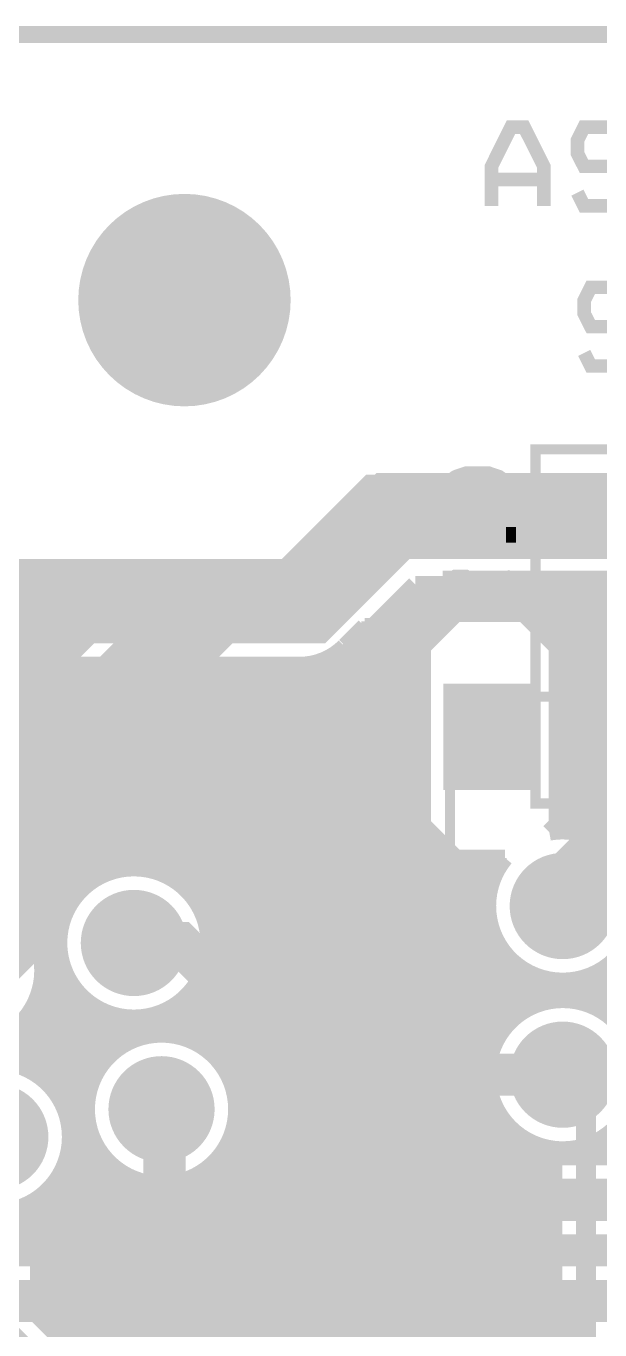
# Model space of a CAD drawing. Extents: x -5 to 90, y -49 to 54.
# Drawn here: x 10.61 to 19.26, y 34.49 to 54.13 of the extents above; entities that cross this region are included whole.
import ezdxf

# ---------------------------------------------------------------- set-up
doc = ezdxf.new("R2010")
doc.units = 0
doc.header["$MEASUREMENT"] = 0
doc.layers.get('0').update_dxf_attribs({"linetype": 'CONTINUOUS'})
for name, color, linetype in [('22-310-0_BOT', 7, 'CONTINUOUS'), ('22-310-0_DRD', 7, 'CONTINUOUS'), ('22-310-0_DRL', 2, 'CONTINUOUS'), ('22-310-0_SMB', 4, 'CONTINUOUS'), ('22-310-0_SMT', 3, 'CONTINUOUS'), ('22-310-0_SPT', 5, 'CONTINUOUS'), ('22-310-0_SSB', 10, 'CONTINUOUS'), ('22-310-0_SST', 14, 'CONTINUOUS'), ('22-310-0_TOP', 9, 'CONTINUOUS'), ('THRUHOLE_NPT', 11, 'CONTINUOUS'), ('THRUHOLE_TAP', 13, 'CONTINUOUS')]:
    doc.layers.add(name, color=color, linetype=linetype)

# ---------------------------------------------------------------- blocks, each defined once
blk = doc.blocks.new('ROUND_1')
at = {"const_width": 1.6002}
blk.add_lwpolyline([(-0.8001, 0, 1), (0.8001, 0, 1)], format="xyb", close=True, dxfattribs=at)
blk = doc.blocks.new('ROUND_18')
at = {"const_width": 0.8001}
blk.add_lwpolyline([(-0.40005, 0, 1), (0.40005, 0, 1)], format="xyb", close=True, dxfattribs=at)
blk = doc.blocks.new('ROUND_47')
at = {"const_width": 0.44958}
blk.add_lwpolyline([(-0.22479, 0, 1), (0.22479, 0, 1)], format="xyb", close=True, dxfattribs=at)
blk = doc.blocks.new('ROUND_2')
at = {"const_width": 0.50038}
blk.add_lwpolyline([(-0.25019, 0, 1), (0.25019, 0, 1)], format="xyb", close=True, dxfattribs=at)
blk = doc.blocks.new('RECTANGLE_27')
blk.add_solid([(0.9017, 0.508), (0.9017, -0.508), (-0.9017, 0.508), (-0.9017, -0.508)])

msp = doc.modelspace()

# ---------------------------------------------------------------- linework, layer by layer
at = {"layer": '22-310-0_BOT'}
for points, const_width in [([(7.747, 48.641), (11.303, 45.085)], 0.254), ([(25.781, 46.736), (16.002, 46.736), (14.732, 45.466), (13.462, 45.466), (10.16, 42.164), (10.16, 40.33012), (9.73328, 39.90086)], 1.27), ([(10.668, 45.72), (-4.445, 45.72)], 0.254), ([(10.6426, 45.7454), (10.6426, 44.01058)], 0.254), ([(10.8966, 45.4914), (-4.445, 45.4914)], 0.254), ([(10.8712, 45.5168), (10.8712, 44.23918)], 0.254), ([(11.1252, 45.2628), (-4.445, 45.2628)], 0.254), ([(11.0998, 45.2882), (11.0998, 44.46778)], 0.254), ([(11.71448, 45.085), (9.48436, 42.85234)], 0.254), ([(11.71448, 45.085), (11.303, 45.085)], 0.254), ([(11.3284, 45.085), (11.3284, 44.69638)], 0.254), ([(11.557, 45.085), (11.557, 44.92498)], 0.254), ([(15.71498, 45.085), (15.42034, 44.79036)], 0.254), ([(16.89608, 45.085), (15.71498, 45.085)], 0.254), ([(15.9004, 45.085), (15.9004, 10.71118)], 0.254), ([(16.129, 45.085), (16.129, 10.71118)], 0.254), ([(16.3576, 45.085), (16.3576, 24.26462)], 0.254), ([(16.89608, 45.085), (16.58366, 44.77258)], 0.254), ([(16.5862, 45.085), (16.5862, 30.5562)], 0.254), ([(16.8148, 45.085), (16.8148, 45.00372)], 0.254), ([(18.30324, 45.085), (18.61566, 44.77258)], 0.254), ([(37.211, 45.085), (18.30324, 45.085)], 0.254), ([(18.415, 45.085), (18.415, 44.97324)], 0.254), ([(18.6436, 45.085), (18.6436, 42.00398)], 0.254), ([(18.8722, 45.085), (18.8722, 41.99128)], 0.254), ([(19.1008, 45.085), (19.1008, 41.93032)], 0.254), ([(19.3294, 45.085), (19.3294, 41.81348)], 0.254), ([(11.66368, 45.0342), (-4.445, 45.0342)], 0.254), ([(16.84528, 45.0342), (15.66418, 45.0342)], 0.254), ([(15.6718, 45.03928), (15.6718, 10.71118)], 0.254), ([(37.2618, 45.0342), (18.35404, 45.0342)], 0.254), ([(11.43508, 44.8056), (-4.445, 44.8056)], 0.254), ([(16.61668, 44.8056), (15.43558, 44.8056)], 0.254), ([(15.4432, 44.81068), (15.4432, 10.71118)], 0.254), ([(16.58366, 44.77258), (16.58366, 42.10558)], 0.254), ([(31.76524, 44.8056), (18.58264, 44.8056)], 0.254), ([(18.61566, 44.77258), (18.61566, 42.10558)], 0.254), ([(11.20648, 44.577), (-4.445, 44.577)], 0.254), ([(13.86078, 44.5008), (11.1252, 41.76268)], 0.254), ([(13.843, 44.48048), (13.843, 29.39542)], 0.254), ([(14.732, 44.5008), (13.86078, 44.5008)], 0.254), ([(14.0716, 44.5008), (14.0716, 29.39796)], 0.254), ([(14.3002, 44.5008), (14.3002, 29.337)], 0.254), ([(14.5288, 44.5008), (14.5288, 29.18714)], 0.254), ([(14.7574, 44.5008), (14.7574, 28.83662)], 0.254), ([(14.986, 44.53382), (14.986, 10.71118)], 0.254), ([(16.58366, 44.577), (15.10792, 44.577)], 0.254), ([(15.2146, 44.63034), (15.2146, 10.71118)], 0.254), ([(31.42996, 44.577), (18.61566, 44.577)], 0.254), ([(10.97788, 44.3484), (-4.445, 44.3484)], 0.254), ([(16.58366, 44.3484), (13.70838, 44.3484)], 0.254), ([(31.25724, 44.3484), (18.61566, 44.3484)], 0.254), ([(10.74928, 44.1198), (8.46836, 44.1198)], 0.254), ([(16.58366, 44.1198), (13.47978, 44.1198)], 0.254), ([(13.6144, 44.25188), (13.6144, 38.40988)], 0.254), ([(31.15818, 44.1198), (18.61566, 44.1198)], 0.254), ([(10.52068, 43.8912), (8.7884, 43.8912)], 0.254), ([(16.58366, 43.8912), (13.25118, 43.8912)], 0.254), ([(13.3858, 44.02328), (13.3858, 38.67404)], 0.254), ([(31.11754, 43.8912), (18.61566, 43.8912)], 0.254), ([(13.1572, 43.79468), (13.1572, 40.97528)], 0.254), ([(12.9286, 43.56608), (12.9286, 41.2115)], 0.254), ([(16.58366, 43.6626), (13.02258, 43.6626)], 0.254), ([(31.12516, 43.6626), (18.61566, 43.6626)], 0.254), ([(12.7, 43.33748), (12.7, 41.34866)], 0.254), ([(16.58366, 43.434), (12.79398, 43.434)], 0.254), ([(31.18612, 43.434), (18.61566, 43.434)], 0.254), ([(12.4714, 43.10888), (12.4714, 41.42486)], 0.254), ([(16.58366, 43.2054), (12.56538, 43.2054)], 0.254), ([(31.30296, 43.2054), (18.61566, 43.2054)], 0.254), ([(12.2428, 42.88028), (12.2428, 41.44772)], 0.254), ([(16.58366, 42.9768), (12.33678, 42.9768)], 0.254), ([(31.51378, 42.9768), (18.61566, 42.9768)], 0.254), ([(16.58366, 42.7482), (12.10818, 42.7482)], 0.254), ([(32.0294, 42.7482), (18.61566, 42.7482)], 0.254), ([(16.58366, 42.5196), (11.87958, 42.5196)], 0.254), ([(12.0142, 42.65168), (12.0142, 41.42486)], 0.254), ([(39.243, 42.5196), (18.61566, 42.5196)], 0.254), ([(11.7856, 42.42308), (11.7856, 41.35374)], 0.254), ([(11.557, 42.19448), (11.557, 41.21912)], 0.254), ([(16.58366, 42.291), (11.65098, 42.291)], 0.254), ([(16.58366, 42.10558), (17.09166, 41.59758)], 0.254), ([(18.61566, 42.10558), (18.49628, 41.9862)], 0.254), ([(39.243, 42.291), (18.61566, 42.291)], 0.254), ([(11.3284, 41.96588), (11.3284, 40.98798)], 0.254), ([(16.62684, 42.0624), (11.42238, 42.0624)], 0.254), ([(39.243, 42.0624), (18.57248, 42.0624)], 0.254), ([(11.1252, 41.76268), (11.1252, 40.51808)], 0.254), ([(16.85544, 41.8338), (11.19378, 41.8338)], 0.254), ([(16.8148, 41.87444), (16.8148, 31.04134)], 0.254), ([(20.64004, 41.8338), (19.29638, 41.8338)], 0.254), ([(17.08404, 41.6052), (11.1252, 41.6052)], 0.254), ([(17.0434, 41.64584), (17.0434, 31.242)], 0.254), ([(17.8308, 41.59758), (17.09166, 41.59758)], 0.254), ([(17.272, 41.59758), (17.272, 31.35122)], 0.254), ([(17.5006, 41.59758), (17.5006, 31.39948)], 0.254), ([(17.7292, 41.59758), (17.7292, 41.4528)], 0.254), ([(11.84148, 41.3766), (11.1252, 41.3766)], 0.254), ([(17.68602, 41.3766), (12.63396, 41.3766)], 0.254), ([(11.47064, 41.148), (11.1252, 41.148)], 0.254), ([(17.6022, 41.148), (13.0048, 41.148)], 0.254), ([(11.28014, 40.9194), (11.1252, 40.9194)], 0.254), ([(17.56918, 40.9194), (13.1953, 40.9194)], 0.254), ([(11.17092, 40.6908), (11.1252, 40.6908)], 0.254), ([(17.58442, 40.6908), (13.30452, 40.6908)], 0.254), ([(17.64538, 40.4622), (13.35786, 40.4622)], 0.254), ([(17.7673, 40.2336), (13.36548, 40.2336)], 0.254), ([(17.7292, 40.29456), (17.7292, 38.9128)], 0.254), ([(11.1506, 40.005), (11.06932, 40.005)], 0.254), ([(11.0998, 40.10914), (11.0998, 38.00602)], 0.254), ([(17.97812, 40.005), (13.3223, 40.005)], 0.254), ([(17.9578, 40.02024), (17.9578, 39.18712)], 0.254), ([(19.3294, 39.93642), (19.3294, 39.27348)], 0.254), ([(11.24458, 39.7764), (10.94994, 39.7764)], 0.254), ([(18.43024, 39.7764), (13.22832, 39.7764)], 0.254), ([(18.1864, 39.86784), (18.1864, 39.34206)], 0.254), ([(18.415, 39.77894), (18.415, 39.42842)], 0.254), ([(18.6436, 39.74592), (18.6436, 39.46398)], 0.254), ([(18.8722, 39.75608), (18.8722, 39.45128)], 0.254), ([(20.97024, 39.7764), (18.96618, 39.7764)], 0.254), ([(19.1008, 39.81704), (19.1008, 39.39032)], 0.254), ([(11.40968, 39.5478), (10.80516, 39.5478)], 0.254), ([(10.8712, 39.67734), (10.8712, 38.2651)], 0.254), ([(11.3284, 39.64686), (11.3284, 34.163)], 0.254), ([(29.9466, 39.5478), (13.06322, 39.5478)], 0.254), ([(13.1572, 39.65956), (13.1572, 38.8239)], 0.254), ([(11.557, 39.41572), (11.557, 38.08476)], 0.254), ([(12.9286, 39.42334), (12.9286, 38.91026)], 0.254), ([(10.6426, 39.2303), (10.6426, 38.41242)], 0.254), ([(11.7094, 39.3192), (10.70102, 39.3192)], 0.254), ([(11.7856, 39.2811), (11.7856, 38.53688)], 0.254), ([(12.0142, 39.20998), (12.0142, 38.74516)], 0.254), ([(12.2428, 39.18712), (12.2428, 38.86454)], 0.254), ([(12.4714, 39.21252), (12.4714, 38.92804)], 0.254), ([(12.7, 39.28618), (12.7, 38.94074)], 0.254), ([(18.14322, 39.3192), (12.76604, 39.3192)], 0.254), ([(20.68322, 39.3192), (19.2532, 39.3192)], 0.254), ([(17.85874, 39.0906), (10.51814, 39.0906)], 0.254), ([(12.23264, 38.862), (10.17524, 38.862)], 0.254), ([(17.69872, 38.862), (13.07592, 38.862)], 0.254), ([(11.87704, 38.6334), (-4.445, 38.6334)], 0.254), ([(17.60982, 38.6334), (13.43152, 38.6334)], 0.254), ([(11.69162, 38.4048), (10.65784, 38.4048)], 0.254), ([(17.57172, 38.4048), (13.61694, 38.4048)], 0.254), ([(11.5824, 38.1762), (10.96518, 38.1762)], 0.254), ([(17.57934, 38.1762), (13.72362, 38.1762)], 0.254), ([(19.05, 24.384), (19.05, 37.9857), (18.69948, 38.33368)], 0.3048), ([(11.5316, 37.9476), (11.13536, 37.9476)], 0.254), ([(17.63776, 37.9476), (13.77696, 37.9476)], 0.254), ([(10.14984, 37.39642), (10.14984, 34.42716), (11.684, 32.893), (11.684, 17.526)], 0.635), ([(11.52652, 37.719), (11.23188, 37.719)], 0.254), ([(17.75206, 37.719), (13.7795, 37.719)], 0.254), ([(17.7292, 37.75456), (17.7292, 31.39694)], 0.254), ([(11.5697, 37.4904), (11.27506, 37.4904)], 0.254), ([(11.557, 37.5412), (11.557, 33.9344)], 0.254), ([(17.94764, 37.4904), (13.73632, 37.4904)], 0.254), ([(17.9578, 37.48024), (17.9578, 31.34106)], 0.254), ([(11.66622, 37.2618), (11.26998, 37.2618)], 0.254), ([(13.6144, 37.21608), (13.6144, 29.3243)], 0.254), ([(18.34388, 37.2618), (13.6398, 37.2618)], 0.254), ([(18.1864, 37.32784), (18.1864, 31.22168)], 0.254), ([(18.415, 37.23894), (18.415, 31.00324)], 0.254), ([(18.5674, 37.211), (18.5674, 30.72638)], 0.254), ([(11.8364, 37.0332), (11.21918, 37.0332)], 0.254), ([(11.7856, 37.08908), (11.7856, 33.7058)], 0.254), ([(18.5674, 37.0332), (13.47216, 37.0332)], 0.254), ([(12.14374, 36.8046), (11.1125, 36.8046)], 0.254), ([(12.0142, 36.8808), (12.0142, 33.4772)], 0.254), ([(13.1572, 36.79952), (13.1572, 28.7401)], 0.254), ([(18.5674, 36.8046), (13.16482, 36.8046)], 0.254), ([(13.3858, 36.95192), (13.3858, 29.16428)], 0.254), ([(11.0998, 36.78428), (11.0998, 34.3916)], 0.254), ([(12.2428, 36.75888), (12.2428, 33.22066)], 0.254), ([(12.4714, 36.69792), (12.4714, 17.78762)], 0.254), ([(12.7, 36.68268), (12.7, 18.86966)], 0.254), ([(12.9286, 36.7157), (12.9286, 19.177)], 0.254), ([(10.79754, 36.46932), (10.79754, 34.69386)], 0.254), ([(10.8712, 36.5252), (10.8712, 34.6202)], 0.254), ([(18.5674, 36.576), (10.92708, 36.576)], 0.254), ([(18.5674, 36.3474), (10.79754, 36.3474)], 0.254), ([(18.5674, 36.1188), (10.79754, 36.1188)], 0.254), ([(18.5674, 35.8902), (10.79754, 35.8902)], 0.254), ([(18.5674, 35.6616), (10.79754, 35.6616)], 0.254), ([(18.5674, 35.433), (10.79754, 35.433)], 0.254), ([(18.5674, 35.2044), (10.79754, 35.2044)], 0.254), ([(18.5674, 34.9758), (10.79754, 34.9758)], 0.254), ([(18.5674, 34.7472), (10.79754, 34.7472)], 0.254), ([(10.79754, 34.69386), (12.13612, 33.35528)], 0.254), ([(18.5674, 34.5186), (10.9728, 34.5186)], 0.254)]:
    msp.add_lwpolyline(points, dxfattribs=dict(at, const_width=const_width))
at = {"layer": '22-310-0_BOT', "const_width": 0.254}
for points in [[(14.732, 44.5008, 0.198912), (15.4145, 44.7835)], [(14.732, 44.5008, 0.198912), (15.4145, 44.7835)], [(18.69948, 42.00398, 0.045195), (18.49639, 41.98559)], [(19.82978, 40.87368, 0.4142136), (18.69948, 42.00398)], [(17.8308, 41.59758, 0.1754524), (17.56871, 40.87368)], [(12.23772, 41.44772, 0.3628624), (11.1252, 40.51808)], [(13.36802, 40.31742, 0.4142136), (12.23772, 41.44772)], [(17.56918, 40.87368, 0.4142136), (18.69948, 39.74338)], [(18.69948, 39.74338, 0.4142136), (19.82978, 40.87368)], [(10.84326, 39.64686, 0.1607505), (11.11573, 40.18778)], [(10.84326, 39.64686, 0.1607505), (11.11573, 40.18778)], [(11.11504, 40.18788, 0.3809541), (12.23772, 39.18712)], [(12.23772, 39.18712, 0.4142136), (13.36802, 40.31742)], [(9.73328, 38.77056, 0.3459827), (10.83056, 39.63416)], [(18.69948, 39.46398, 0.4142136), (17.56918, 38.33368)], [(19.82978, 38.33368, 0.4142136), (18.69948, 39.46398)], [(12.65428, 38.94328, 0.4142136), (11.52398, 37.81298)], [(13.78458, 37.81298, 0.4142136), (12.65428, 38.94328)], [(11.28014, 37.39642, 0.4142136), (10.14984, 38.52672)], [(17.56918, 38.33368, 0.3803143), (18.5674, 37.211)], [(11.52398, 37.81298, 0.4142136), (12.65428, 36.68268)], [(12.65428, 36.68268, 0.4142136), (13.78458, 37.81298)], [(10.79754, 36.46932, 0.2449791), (11.28078, 37.39642)]]:
    msp.add_lwpolyline(points, format="xyb", dxfattribs=at)
at = {"layer": '22-310-0_DRD', "const_width": 0.254}
for points in [[(44.99864, 54.0004), (44.99864, -4.0005), (-4.99872, -4.0005), (-4.99872, 54.0004), (44.99864, 54.0004)], [(12.99972, 50.3809), (12.36472, 49.7459)], [(13.63472, 49.7459), (12.99972, 50.3809)], [(12.36472, 49.7459), (13.63472, 49.7459)], [(18.69948, 41.50868), (18.69948, 40.23868)], [(12.23772, 40.95242), (12.23772, 39.68242)], [(19.33448, 40.87368), (18.06448, 40.87368)], [(12.87272, 40.31742), (11.60272, 40.31742)], [(18.69948, 38.96868), (18.69948, 37.69868)], [(12.65428, 38.44798), (12.65428, 37.17798)], [(19.33448, 38.33368), (18.06448, 38.33368)], [(13.28928, 37.81298), (12.01928, 37.81298)], [(10.78484, 37.39642), (9.51484, 37.39642)]]:
    msp.add_lwpolyline(points, dxfattribs=at)
at = {"layer": '22-310-0_DRL'}
for points, const_width in [([(44.99864, 54.0004), (44.99864, -4.0005), (-4.99872, -4.0005), (-4.99872, 54.0004), (44.99864, 54.0004)], 0.254), ([(17.59966, 44.22394), (17.59966, 42.62374)], 1.39954)]:
    msp.add_lwpolyline(points, dxfattribs=dict(at, const_width=const_width))
at = {"layer": '22-310-0_SSB', "const_width": 0.1524}
for points in [[(17.00022, 29.72562), (17.00022, 44.02582), (22.9997, 44.02582), (22.9997, 29.72562), (17.00022, 29.72562)], [(9.88568, 28.62326), (7.53872, 42.73042), (13.45692, 43.7134), (15.80388, 29.60878), (9.88568, 28.62326)], [(18.39976, 40.62476), (18.9992, 40.62476), (18.9992, 41.12514), (18.39976, 41.12514), (18.39976, 40.62476)], [(11.98372, 40.02278), (12.57554, 40.12184), (12.49172, 40.6146), (11.8999, 40.51554), (11.98372, 40.02278)], [(18.39976, 38.08476), (18.9992, 38.08476), (18.9992, 38.58514), (18.39976, 38.58514), (18.39976, 38.08476)], [(12.40028, 37.5158), (12.9921, 37.61486), (12.91082, 38.10762), (12.319, 38.0111), (12.40028, 37.5158)]]:
    msp.add_lwpolyline(points, dxfattribs=at)
for points in [[(17.59966, 43.6245, 0.4142136), (17.399, 43.42384)], [(17.80032, 43.42384, 0.4142136), (17.59966, 43.6245)], [(17.399, 43.42384, 0.4142136), (17.59966, 43.22318)], [(17.59966, 43.22572, 0.4142136), (17.79778, 43.42384)]]:
    msp.add_lwpolyline(points, format="xyb", dxfattribs=at)
at = {"layer": '22-310-0_SST'}
for points, const_width in [([(18.415, 51.41976), (18.415, 52.01412), (18.11782, 52.60594), (17.9197, 52.60594), (17.62506, 52.01412), (17.62506, 51.41976)], 0.2032), ([(19.7104, 52.40782), (19.61134, 52.60594), (19.01952, 52.60594), (18.92046, 52.40782), (18.92046, 52.2097), (19.01952, 52.01412), (19.61134, 52.01412), (19.7104, 51.816), (19.7104, 51.61788), (19.61134, 51.41976), (19.01952, 51.41976), (18.92046, 51.61788)], 0.2032), ([(18.415, 51.816), (17.62506, 51.816)], 0.2032), ([(19.812, 49.99482), (19.71294, 50.19294), (19.12112, 50.19294), (19.02206, 49.99482), (19.02206, 49.7967), (19.12112, 49.60112), (19.71294, 49.60112), (19.812, 49.403), (19.812, 49.20488), (19.71294, 49.00676), (19.12112, 49.00676), (19.02206, 49.20488)], 0.2032), ([(18.288, 47.752), (21.082, 47.752), (21.082, 42.418), (18.288, 42.418), (18.288, 47.752)], 0.1524), ([(17.9197, 47.12716), (17.75206, 47.00778), (17.58188, 46.94936), (17.24406, 46.94936), (17.07388, 47.00778), (16.9037, 47.12716), (16.9037, 47.244), (17.07388, 47.36338), (17.24406, 47.4218), (17.58188, 47.4218), (17.75206, 47.36338), (17.9197, 47.244), (17.9197, 47.12716)], 0.1524), ([(17.9197, 46.46676), (16.9037, 46.46676), (17.07388, 46.34738)], 0.1524), ([(17.9197, 46.5836), (17.9197, 46.34738)], 0.1524), ([(17.4117, 45.3898), (17.4117, 45.7454), (17.24406, 45.86478), (17.07388, 45.86478), (16.9037, 45.7454), (16.9037, 45.3898), (17.9197, 45.3898)], 0.1524), ([(17.4117, 45.68698), (17.9197, 45.86478)], 0.1524), ([(16.41094, 42.29354), (15.39494, 42.64914), (15.39494, 42.1767)], 0.1524), ([(15.90294, 41.3385), (15.90294, 41.6941), (15.73276, 41.81094), (15.56512, 41.81094), (15.39494, 41.6941), (15.39494, 41.3385), (16.41094, 41.3385)], 0.1524), ([(15.39494, 40.97274), (15.39494, 40.5003)], 0.1524), ([(16.41094, 40.73652), (15.39494, 40.73652)], 0.1524), ([(14.19352, 35.40252), (13.71854, 35.40252)], 0.1524), ([(13.95476, 34.38652), (13.95476, 35.40252)], 0.1524), ([(14.55674, 34.89452), (14.91234, 34.89452), (15.03172, 35.0647), (15.03172, 35.23234), (14.91234, 35.40252), (14.55674, 35.40252), (14.55674, 34.38652)], 0.1524), ([(15.39494, 34.5567), (15.45336, 34.38652), (15.80896, 34.38652), (15.86992, 34.5567), (15.86992, 34.89452), (15.75054, 35.0647), (15.39494, 35.0647), (15.39494, 35.40252), (15.86992, 35.40252)], 0.1524)]:
    msp.add_lwpolyline(points, dxfattribs=dict(at, const_width=const_width))
at = {"layer": '22-310-0_SST', "const_width": 0.254}
for points in [[(15.875, 40.132, 0.4142136), (15.113, 39.37)], [(16.637, 39.37, 0.4142136), (15.875, 40.132)], [(15.113, 39.37, 0.4142136), (15.875, 38.608)], [(15.875, 38.608, 0.4142136), (16.637, 39.37)], [(12.7, 35.687, 0.4142136), (11.938, 34.925)], [(13.462, 34.925, 0.4142136), (12.7, 35.687)], [(11.938, 34.925, 0.4142136), (12.7, 34.163)], [(12.7, 34.163, 0.4142136), (13.462, 34.925)]]:
    msp.add_lwpolyline(points, format="xyb", dxfattribs=at)
at = {"layer": '22-310-0_TOP'}
for points, const_width in [([(36.195, 43.815), (36.195, 45.593), (32.639, 49.149), (32.512, 49.149), (31.496, 49.149), (29.464, 49.149), (22.098, 49.149), (19.7104, 46.7614), (19.685, 46.7614)], 1.27), ([(5.715, 45.1612), (6.0198, 45.466), (14.859, 45.466), (16.1544, 46.7614), (19.685, 46.7614)], 1.27), ([(16.47698, 45.72), (15.54734, 44.79036)], 0.254), ([(16.891, 45.72), (16.47698, 45.72)], 0.254), ([(16.5862, 45.72), (16.5862, 39.79672)], 0.254), ([(16.8148, 45.72), (16.8148, 45.00372)], 0.254), ([(19.685, 45.7962), (16.891, 45.7962)], 0.254), ([(16.891, 45.7962), (16.891, 45.72)], 0.254), ([(17.0434, 45.7962), (17.0434, 45.23232)], 0.254), ([(17.272, 45.7962), (17.272, 45.28058)], 0.254), ([(17.5006, 45.7962), (17.5006, 45.28058)], 0.254), ([(17.7292, 45.7962), (17.7292, 45.28058)], 0.254), ([(17.9578, 45.7962), (17.9578, 45.28058)], 0.254), ([(18.1864, 45.7962), (18.1864, 45.20184)], 0.254), ([(18.415, 45.7962), (18.415, 44.97324)], 0.254), ([(18.6436, 45.7962), (18.6436, 44.2468)], 0.254), ([(18.8722, 45.7962), (18.8722, 44.2468)], 0.254), ([(19.1008, 45.7962), (19.1008, 44.2468)], 0.254), ([(19.3294, 45.7962), (19.3294, 44.30522)], 0.254), ([(34.82848, 45.593), (16.34998, 45.593)], 0.254), ([(16.3576, 45.59808), (16.3576, 40.04564)], 0.254), ([(35.05708, 45.3644), (16.12138, 45.3644)], 0.254), ([(16.129, 45.36948), (16.129, 40.15994)], 0.254), ([(18.10766, 45.28058), (17.09166, 45.28058), (16.58366, 44.77258)], 0.254), ([(18.10766, 45.28058), (18.61566, 44.77258)], 0.254), ([(16.94688, 45.1358), (15.89278, 45.1358)], 0.254), ([(15.9004, 45.14088), (15.9004, 40.19804)], 0.254), ([(35.2298, 45.1358), (18.25244, 45.1358)], 0.254), ([(16.71828, 44.9072), (15.66418, 44.9072)], 0.254), ([(15.6718, 44.91228), (15.6718, 40.17518)], 0.254), ([(35.2298, 44.9072), (18.48104, 44.9072)], 0.254), ([(16.58366, 44.6786), (15.4178, 44.6786)], 0.254), ([(15.4432, 44.69638), (15.4432, 40.07866)], 0.254), ([(16.58366, 44.77258), (16.58366, 42.10558), (17.09166, 41.59758)], 0.254), ([(18.61566, 44.77258), (18.61566, 44.2468)], 0.254), ([(31.5468, 44.6786), (18.61566, 44.6786)], 0.254), ([(14.859, 44.5008), (6.5278, 44.5008)], 0.254), ([(10.6426, 44.5008), (10.6426, 40.57142)], 0.254), ([(10.8712, 44.5008), (10.8712, 38.2651)], 0.254), ([(11.0998, 44.5008), (11.0998, 38.00602)], 0.254), ([(11.3284, 44.5008), (11.3284, 40.98798)], 0.254), ([(11.557, 44.5008), (11.557, 41.21912)], 0.254), ([(11.7856, 44.5008), (11.7856, 41.35374)], 0.254), ([(12.0142, 44.5008), (12.0142, 41.42486)], 0.254), ([(12.2428, 44.5008), (12.2428, 41.44772)], 0.254), ([(12.4714, 44.5008), (12.4714, 41.42486)], 0.254), ([(12.7, 44.5008), (12.7, 41.34866)], 0.254), ([(12.9286, 44.5008), (12.9286, 41.2115)], 0.254), ([(13.1572, 44.5008), (13.1572, 40.97528)], 0.254), ([(13.3858, 44.5008), (13.3858, 40.7797)], 0.254), ([(13.6144, 44.5008), (13.6144, 40.54856)], 0.254), ([(13.843, 44.5008), (13.843, 40.31488)], 0.254), ([(14.0716, 44.5008), (14.0716, 40.08374)], 0.254), ([(14.3002, 44.5008), (14.3002, 39.8526)], 0.254), ([(14.5288, 44.5008), (14.5288, 39.61892)], 0.254), ([(14.7574, 44.5008), (14.7574, 39.38778)], 0.254), ([(14.986, 44.50842), (14.986, 39.1541)], 0.254), ([(15.2146, 44.56938), (15.2146, 39.87292)], 0.254), ([(16.58366, 44.45), (6.5278, 44.45)], 0.254), ([(27.4066, 44.45), (18.61566, 44.45)], 0.254), ([(16.58366, 44.2214), (6.5278, 44.2214)], 0.254), ([(19.20494, 44.2468), (18.61566, 44.2468)], 0.254), ([(16.58366, 43.9928), (8.64616, 43.9928)], 0.254), ([(18.69948, 40.87368), (19.431, 41.6052), (19.431, 43.1546), (19.685, 43.4086)], 1.27), ([(16.58366, 43.7642), (8.9662, 43.7642)], 0.254), ([(16.58366, 43.5356), (9.0424, 43.5356)], 0.254), ([(16.58366, 43.307), (9.0805, 43.307)], 0.254), ([(16.58366, 43.0784), (9.1186, 43.0784)], 0.254), ([(16.58366, 42.8498), (9.1567, 42.8498)], 0.254), ([(16.58366, 42.6212), (9.1948, 42.6212)], 0.254), ([(16.58366, 42.3926), (9.2329, 42.3926)], 0.254), ([(16.58366, 42.164), (9.271, 42.164)], 0.254), ([(16.75384, 41.9354), (9.3091, 41.9354)], 0.254), ([(16.98244, 41.7068), (9.3472, 41.7068)], 0.254), ([(16.8148, 41.87444), (16.8148, 39.3446)], 0.254), ([(17.0434, 41.64584), (17.0434, 39.116)], 0.254), ([(17.8308, 41.59758), (17.09166, 41.59758)], 0.254), ([(17.272, 41.59758), (17.272, 38.98138)], 0.254), ([(17.5006, 41.59758), (17.5006, 38.98138)], 0.254), ([(17.7292, 41.59758), (17.7292, 41.4528)], 0.254), ([(17.74444, 41.4782), (9.3853, 41.4782)], 0.254), ([(11.59764, 41.2496), (9.4234, 41.2496)], 0.254), ([(17.63268, 41.2496), (12.8778, 41.2496)], 0.254), ([(11.35126, 41.021), (9.88822, 41.021)], 0.254), ([(17.57934, 41.021), (13.12164, 41.021)], 0.254), ([(11.21156, 40.7924), (10.4267, 40.7924)], 0.254), ([(17.57172, 40.7924), (13.3731, 40.7924)], 0.254), ([(13.39342, 40.77208), (15.1257, 39.01186)], 0.254), ([(11.13282, 40.5638), (10.64768, 40.5638)], 0.254), ([(17.61236, 40.5638), (13.59916, 40.5638)], 0.254), ([(11.10742, 40.3352), (10.77468, 40.3352)], 0.254), ([(12.23772, 40.31742), (12.93114, 40.31742), (16.74114, 36.449), (21.209, 36.449)], 0.635), ([(17.70634, 40.3352), (13.82268, 40.3352)], 0.254), ([(17.7292, 40.29456), (17.7292, 38.98138)], 0.254), ([(11.12774, 40.1066), (10.84326, 40.1066)], 0.254), ([(15.49146, 40.1066), (14.04874, 40.1066)], 0.254), ([(17.8689, 40.1066), (16.256, 40.1066)], 0.254), ([(17.9578, 40.02024), (17.9578, 39.18712)], 0.254), ([(19.3294, 39.93642), (19.3294, 39.27348)], 0.254), ([(11.19632, 39.878), (10.86104, 39.878)], 0.254), ([(15.21968, 39.878), (14.2748, 39.878)], 0.254), ([(18.16608, 39.878), (16.53032, 39.878)], 0.254), ([(18.1864, 39.86784), (18.1864, 39.34206)], 0.254), ([(18.415, 39.77894), (18.415, 39.42842)], 0.254), ([(18.6436, 39.74592), (18.6436, 39.46398)], 0.254), ([(18.8722, 39.75608), (18.8722, 39.45128)], 0.254), ([(19.1008, 39.81704), (19.1008, 39.39032)], 0.254), ([(20.70608, 39.878), (19.23288, 39.878)], 0.254), ([(11.32586, 39.6494), (10.8331, 39.6494)], 0.254), ([(11.3284, 39.64686), (11.3284, 35.5727)], 0.254), ([(15.09268, 39.6494), (14.49832, 39.6494)], 0.254), ([(15.875, 39.37), (16.90878, 38.33368), (18.69948, 38.33368)], 0.635), ([(24.8158, 39.6494), (16.65478, 39.6494)], 0.254), ([(11.54938, 39.4208), (10.75436, 39.4208)], 0.254), ([(11.557, 39.41572), (11.557, 38.08476)], 0.254), ([(12.91336, 39.41318), (16.27632, 35.99688)], 0.254), ([(12.9286, 39.39794), (12.9286, 38.91026)], 0.254), ([(15.04696, 39.4208), (14.72438, 39.4208)], 0.254), ([(16.7005, 39.46144), (17.17802, 38.98138)], 0.254), ([(18.38706, 39.4208), (16.7386, 39.4208)], 0.254), ([(20.92706, 39.4208), (19.0119, 39.4208)], 0.254), ([(12.13866, 39.1922), (10.61212, 39.1922)], 0.254), ([(10.6426, 39.2303), (10.6426, 38.41242)], 0.254), ([(11.7856, 39.2811), (11.7856, 38.53688)], 0.254), ([(12.0142, 39.20998), (12.0142, 38.74516)], 0.254), ([(12.2428, 39.18712), (12.2428, 38.86454)], 0.254), ([(13.1318, 39.1922), (12.33424, 39.1922)], 0.254), ([(12.4714, 39.21252), (12.4714, 38.92804)], 0.254), ([(12.7, 39.28618), (12.7, 38.94074)], 0.254), ([(13.1572, 39.1668), (13.1572, 38.8239)], 0.254), ([(15.06474, 39.1922), (14.95044, 39.1922)], 0.254), ([(17.96288, 39.1922), (16.9672, 39.1922)], 0.254), ([(13.35532, 38.9636), (10.3632, 38.9636)], 0.254), ([(17.77238, 38.98138), (17.17802, 38.98138)], 0.254), ([(13.3858, 38.93312), (13.3858, 38.67404)], 0.254), ([(11.99896, 38.735), (7.6454, 38.735)], 0.254), ([(13.58138, 38.735), (13.30706, 38.735)], 0.254), ([(13.6144, 38.70198), (13.6144, 38.40988)], 0.254), ([(15.5067, 38.62578), (17.01292, 37.0967)], 0.254), ([(15.6718, 38.56482), (15.6718, 38.45814)], 0.254), ([(11.7602, 38.5064), (10.35812, 38.5064)], 0.254), ([(21.23948, 38.33368), (21.48078, 38.33368), (22.479, 37.338), (22.479, 35.814), (21.59, 34.925), (18.796, 34.925), (12.7, 34.925), (18.796, 34.925)], 0.635), ([(13.80744, 38.5064), (13.54582, 38.5064)], 0.254), ([(13.843, 38.4683), (13.843, 35.5727)], 0.254), ([(15.82166, 38.5064), (15.62354, 38.5064)], 0.254), ([(15.78356, 38.5445), (16.4465, 37.88156)], 0.254), ([(15.9004, 38.42766), (15.9004, 38.227)], 0.254), ([(11.62304, 38.2778), (10.85596, 38.2778)], 0.254), ([(14.03096, 38.2778), (13.68298, 38.2778)], 0.254), ([(14.0716, 38.23716), (14.0716, 35.5727)], 0.254), ([(16.05026, 38.2778), (15.8496, 38.2778)], 0.254), ([(16.129, 38.19906), (16.129, 37.99332)], 0.254), ([(11.54938, 38.0492), (11.07186, 38.0492)], 0.254), ([(12.65428, 37.81298), (12.7, 37.76726), (12.7, 34.925)], 0.635), ([(14.25702, 38.0492), (13.75918, 38.0492)], 0.254), ([(14.3002, 38.00602), (14.3002, 35.5727)], 0.254), ([(16.27886, 38.0492), (16.07566, 38.0492)], 0.254), ([(11.52398, 37.8206), (11.19632, 37.8206)], 0.254), ([(14.48308, 37.8206), (13.78458, 37.8206)], 0.254), ([(16.51508, 37.8206), (16.29918, 37.8206)], 0.254), ([(16.3576, 37.97046), (16.3576, 37.76218)], 0.254), ([(11.5443, 37.592), (11.26236, 37.592)], 0.254), ([(14.7066, 37.592), (13.76172, 37.592)], 0.254), ([(14.5288, 37.77234), (14.5288, 35.5727)], 0.254), ([(17.84604, 37.592), (16.52524, 37.592)], 0.254), ([(16.5862, 37.77234), (16.5862, 37.53104)], 0.254), ([(16.8148, 37.6936), (16.8148, 37.29736)], 0.254), ([(17.77238, 37.68598), (16.90878, 37.68598)], 0.254), ([(17.0434, 37.68598), (17.0434, 37.0967)], 0.254), ([(17.272, 37.68598), (17.272, 37.0967)], 0.254), ([(17.5006, 37.68598), (17.5006, 37.0967)], 0.254), ([(17.7292, 37.68598), (17.7292, 37.0967)], 0.254), ([(11.557, 37.5412), (11.557, 35.5727)], 0.254), ([(14.7574, 37.5412), (14.7574, 35.5727)], 0.254), ([(17.9578, 37.48024), (17.9578, 37.0967)], 0.254), ([(19.3294, 37.39642), (19.3294, 37.0967)], 0.254), ([(11.61796, 37.3634), (11.2776, 37.3634)], 0.254), ([(13.6144, 37.21608), (13.6144, 35.5727)], 0.254), ([(14.93266, 37.3634), (13.6906, 37.3634)], 0.254), ([(14.986, 37.30752), (14.986, 35.5727)], 0.254), ([(18.12036, 37.3634), (16.7513, 37.3634)], 0.254), ([(18.1864, 37.32784), (18.1864, 37.0967)], 0.254), ([(18.415, 37.23894), (18.415, 37.0967)], 0.254), ([(18.6436, 37.20592), (18.6436, 37.0967)], 0.254), ([(18.8722, 37.21608), (18.8722, 37.0967)], 0.254), ([(19.1008, 37.27704), (19.1008, 37.0967)], 0.254), ([(20.66036, 37.3634), (19.2786, 37.3634)], 0.254), ([(11.75004, 37.1348), (11.24712, 37.1348)], 0.254), ([(11.7856, 37.08908), (11.7856, 35.5727)], 0.254), ([(15.15618, 37.1348), (13.55852, 37.1348)], 0.254), ([(15.2146, 37.07638), (15.2146, 35.5727)], 0.254), ([(20.74164, 37.1348), (16.97482, 37.1348)], 0.254), ([(20.69084, 37.0967), (17.01292, 37.0967)], 0.254), ([(11.97864, 36.9062), (11.16838, 36.9062)], 0.254), ([(12.0142, 36.8808), (12.0142, 35.5727)], 0.254), ([(12.0523, 36.8554), (12.0523, 35.5727)], 0.254), ([(13.3477, 36.9189), (13.3477, 35.5727)], 0.254), ([(15.38224, 36.9062), (13.3477, 36.9062)], 0.254), ([(13.3858, 36.95192), (13.3858, 35.5727)], 0.254), ([(15.4432, 36.84524), (15.4432, 35.5727)], 0.254), ([(12.0523, 36.6776), (11.02106, 36.6776)], 0.254), ([(11.0998, 36.78428), (11.0998, 35.5727)], 0.254), ([(15.6083, 36.6776), (13.3477, 36.6776)], 0.254), ([(15.6718, 36.61156), (15.6718, 35.5727)], 0.254), ([(12.0523, 36.449), (10.76706, 36.449)], 0.254), ([(10.8712, 36.5252), (10.8712, 35.5727)], 0.254), ([(15.83182, 36.449), (13.3477, 36.449)], 0.254), ([(12.0523, 36.2204), (7.6454, 36.2204)], 0.254), ([(10.6426, 36.37788), (10.6426, 35.5727)], 0.254), ([(16.05788, 36.2204), (13.3477, 36.2204)], 0.254), ([(15.9004, 36.38042), (15.9004, 35.5727)], 0.254), ([(16.129, 36.14674), (16.129, 35.5727)], 0.254), ([(12.0523, 35.9918), (7.6454, 35.9918)], 0.254), ([(16.28394, 35.9918), (13.3477, 35.9918)], 0.254), ([(16.3576, 35.9283), (16.3576, 35.5727)], 0.254), ([(16.5862, 35.81908), (16.5862, 35.5727)], 0.254), ([(12.0523, 35.7632), (7.6454, 35.7632)], 0.254), ([(20.74164, 35.7632), (13.3477, 35.7632)], 0.254), ([(20.69084, 35.8013), (16.74114, 35.8013)], 0.254), ([(16.8148, 35.8013), (16.8148, 35.5727)], 0.254), ([(17.0434, 35.8013), (17.0434, 35.5727)], 0.254), ([(17.272, 35.8013), (17.272, 35.5727)], 0.254), ([(17.5006, 35.8013), (17.5006, 35.5727)], 0.254), ([(17.7292, 35.8013), (17.7292, 35.5727)], 0.254), ([(17.9578, 35.8013), (17.9578, 35.5727)], 0.254), ([(18.1864, 35.8013), (18.1864, 35.5727)], 0.254), ([(18.415, 35.8013), (18.415, 35.5727)], 0.254), ([(18.6436, 35.8013), (18.6436, 35.5727)], 0.254), ([(18.8722, 35.8013), (18.8722, 35.5727)], 0.254), ([(19.1008, 35.8013), (19.1008, 35.5727)], 0.254), ([(19.3294, 35.8013), (19.3294, 35.5727)], 0.254), ([(12.0523, 35.5727), (9.906, 35.5727)], 0.254), ([(18.796, 35.5727), (13.3477, 35.5727)], 0.254), ([(21.32076, 35.5727), (18.796, 35.5727)], 0.254), ([(12.7, 34.925), (9.906, 34.925), (8.509, 33.528), (8.128, 33.147), (8.0772, 33.0962), (6.35, 33.0962)], 0.635), ([(12.7, 34.925), (9.906, 34.925), (8.509, 33.528), (8.128, 33.147)], 0.635), ([(8.509, 33.528), (9.906, 34.925), (12.7, 34.925)], 0.635), ([(18.796, 34.925), (18.796, 29.845), (18.161, 29.21), (17.653, 29.21), (17.04086, 28.59786), (17.04086, 28.575)], 0.3048)]:
    msp.add_lwpolyline(points, dxfattribs=dict(at, const_width=const_width))
at = {"layer": '22-310-0_TOP', "const_width": 0.254}
for points in [[(14.859, 44.5008, 0.198912), (15.5415, 44.7835)], [(19.685, 44.3738, 0.1307694), (19.20531, 44.24616)], [(17.8308, 41.59758, 0.1754524), (17.56871, 40.87368)], [(12.23772, 41.44772, 0.4142136), (11.10742, 40.31742)], [(13.20292, 40.9067, 0.2613885), (12.23772, 41.44829)], [(10.86358, 39.90086, 0.4142136), (9.73328, 41.03116)], [(13.39342, 40.77208, 0.0906408), (13.20269, 40.90621)], [(13.39342, 40.77208, 0.0906408), (13.20269, 40.90621)], [(17.56918, 40.87368, 0.4142136), (18.69948, 39.74338)], [(18.69948, 39.74338, 0.3459827), (19.79676, 40.60698)], [(11.10742, 40.31742, 0.4142136), (12.23772, 39.18712)], [(15.875, 40.20058, 0.4142136), (15.04442, 39.37)], [(16.7005, 39.46144, 0.3822592), (15.875, 40.20058)], [(9.73328, 38.77056, 0.4142136), (10.86358, 39.90086)], [(12.23772, 39.18712, 0.1618156), (12.91427, 39.41196)], [(15.04442, 39.37, 0.1119306), (15.12562, 39.01182)], [(18.69948, 39.46398, 0.2449795), (17.7729, 38.98101)], [(19.82978, 38.33368, 0.4142136), (18.69948, 39.46398)], [(12.65428, 38.94328, 0.4142136), (11.52398, 37.81298)], [(13.78458, 37.81298, 0.4142136), (12.65428, 38.94328)], [(15.5067, 38.62578, 0.0875286), (15.78358, 38.54468)], [(11.28014, 37.39642, 0.4142136), (10.14984, 38.52672)], [(18.69948, 37.20338, 0.4142136), (19.82978, 38.33368)], [(11.52398, 37.81298, 0.2578943), (12.05271, 36.85606)], [(13.3477, 36.9189, 0.2318059), (13.78574, 37.81298)], [(16.45158, 37.87648, 0.1989124), (16.90878, 37.6871)], [(16.45158, 37.87648, 0.1989124), (16.90878, 37.6871)], [(17.77238, 37.68598, 0.2449791), (18.69948, 37.20274)], [(10.14984, 36.26612, 0.4142136), (11.28014, 37.39642)], [(16.27886, 35.99434, 0.201073), (16.74114, 35.8006)], [(16.27886, 35.99434, 0.201073), (16.74114, 35.8006)]]:
    msp.add_lwpolyline(points, format="xyb", dxfattribs=at)

# ---------------------------------------------------------------- block references
at = {"layer": '22-310-0_BOT'}
for name, p in [('ROUND_1', (12.99972, 49.9999)), ('ROUND_18', (18.69948, 40.87368)), ('ROUND_18', (12.23772, 40.31742)), ('ROUND_18', (18.69948, 38.33368)), ('ROUND_18', (12.65428, 37.81298)), ('ROUND_18', (10.14984, 37.39642))]:
    msp.add_blockref(name, p, dxfattribs=at)
at = {"layer": '22-310-0_DRL'}
for name, p in [('ROUND_1', (12.99972, 49.9999)), ('ROUND_47', (18.69948, 40.87368)), ('ROUND_47', (12.23772, 40.31742)), ('ROUND_47', (18.69948, 38.33368)), ('ROUND_47', (12.65428, 37.81298))]:
    msp.add_blockref(name, p, dxfattribs=at)
at = {"layer": '22-310-0_SMB'}
for p in [(18.69948, 40.87368), (12.23772, 40.31742), (18.69948, 38.33368), (12.65428, 37.81298), (10.14984, 37.39642)]:
    msp.add_blockref('ROUND_18', p, dxfattribs=at)
at = {"layer": '22-310-0_SMT'}
for name, p in [('RECTANGLE_27', (19.685, 46.7614)), ('RECTANGLE_27', (19.685, 43.4086)), ('ROUND_18', (18.69948, 40.87368)), ('ROUND_18', (12.23772, 40.31742)), ('ROUND_2', (15.875, 39.37)), ('ROUND_18', (18.69948, 38.33368)), ('ROUND_18', (12.65428, 37.81298)), ('ROUND_18', (10.14984, 37.39642)), ('ROUND_2', (12.7, 34.925))]:
    msp.add_blockref(name, p, dxfattribs=at)
at = {"layer": '22-310-0_SPT'}
for p in [(19.685, 46.7614), (19.685, 43.4086)]:
    msp.add_blockref('RECTANGLE_27', p, dxfattribs=at)
at = {"layer": '22-310-0_TOP'}
for name, p in [('ROUND_1', (12.99972, 49.9999)), ('RECTANGLE_27', (19.685, 46.7614)), ('RECTANGLE_27', (19.685, 43.4086)), ('ROUND_18', (18.69948, 40.87368)), ('ROUND_18', (12.23772, 40.31742)), ('ROUND_2', (15.875, 39.37)), ('ROUND_18', (18.69948, 38.33368)), ('ROUND_18', (12.65428, 37.81298)), ('ROUND_18', (10.14984, 37.39642)), ('ROUND_2', (12.7, 34.925))]:
    msp.add_blockref(name, p, dxfattribs=at)
at = {"layer": 'THRUHOLE_NPT'}
msp.add_blockref('ROUND_1', (12.99972, 49.9999), dxfattribs=at)
at = {"layer": 'THRUHOLE_TAP'}
for p in [(18.69948, 40.87368), (12.23772, 40.31742), (18.69948, 38.33368), (12.65428, 37.81298)]:
    msp.add_blockref('ROUND_47', p, dxfattribs=at)

doc.saveas('drawing.dxf')
